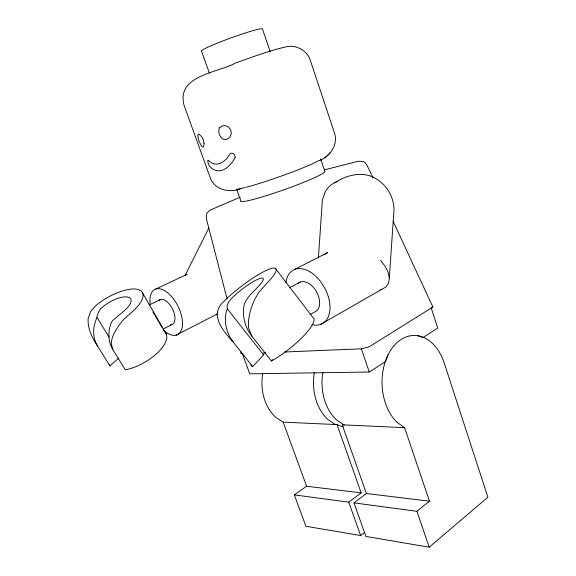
<?xml version="1.0" encoding="UTF-8"?>
<svg xmlns="http://www.w3.org/2000/svg" width="576" height="576" viewBox="0 0 576 576"><rect width="100%" height="100%" fill="white"/><g stroke="black" fill="none" stroke-linecap="round" stroke-linejoin="round"><path stroke-width="0.86" d="M320.4 324.511L385.963 286.97L388.548 283.169L389.326 278.258L393.624 214.898C395.899 200.045 387.698 184.766 374.479 177.833C361.649 171.014 346.392 175.219 334.807 182.7M318.398 258.048L322.387 199.966L325.058 192.269A34.668 25.452 65.9 0 1 337.147 181.822M118.836 357.991L109.937 365.954L97.495 345.938A25.884 21.694 -77.4 0 1 95.918 320.134C97.632 315.547 98.078 310.01 102.744 306.936A19.872 7.783 -30.1 0 1 127.354 296.993A19.872 7.783 -30.1 0 1 124.488 310.601L112.493 320.602L111.182 323.006A26.417 21.859 -77.6 0 0 112.73 349.344L125.237 369.727L127.44 369.41A32.508 14.09 -30.5 0 0 158.141 352.152A32.508 14.09 -30.5 0 0 165.067 332.273M242.417 353.758L241.15 353.498L241.416 352.656M388.03 354.881L385.625 361.512L369.259 372.017L249.761 373.824L242.366 353.758M275.22 268.222L312.595 317.088A39.262 9.67 -37.9 0 1 305.071 334.39A39.262 9.67 -37.9 0 1 273.881 359.597L271.346 360.965L251.784 336.089A32.112 25.79 69.8 0 1 244.289 304.438C246.694 297.562 252.475 292.637 257.371 287.496A23.738 4.399 -37.9 0 0 258.372 279.014A23.738 4.399 -37.9 0 0 231.818 298.166L228.809 301.802L227.117 305.244L227.34 308.858L226.289 311.652A31.255 25.474 69.8 0 0 233.525 342.461L252.684 366.624L263.556 354.859A23.414 5.76 -37.9 0 1 264.283 352.505M208.879 227.909L184.874 275.81L187.085 274.291L155.815 289.03M319.702 160.495C330.322 156.269 338.436 144.403 334.44 132.883L310.32 60.329C307.253 50.882 297.158 44.942 287.417 46.57C269.676 50.393 252.706 57.017 235.613 62.971C217.937 72.857 175.781 75.362 184.133 105.509L210.118 177.394C214.366 189.986 229.558 193.169 240.862 188.726M271.346 360.965L272.498 359.698M324.806 157.781L330.487 152.698M393.293 221.731L432.9 307.037L370.865 345.758L367.891 347.213L361.253 348.818M429.199 547.2L487.886 497.21L444.319 363.269A47.462 32.717 88.7 0 0 393.156 346.738A47.462 32.717 88.7 0 0 397.066 422.366L404.575 427.658L429.473 501.185L416.916 511.308L353.974 502.877L365.911 536.443L429.199 547.2L416.916 511.308M262.786 373.5A41.306 31.63 89.6 0 0 276.005 417.514L283.19 422.136L337.046 424.591L361.166 492.876L306.576 486.245L294.343 494.885L305.885 526.241L360.648 535.55L364.867 532.224M353.974 502.877L366.408 493.517L429.473 501.185M294.343 494.885L348.746 502.178L361.166 492.876M324.058 254.93L327.535 252.634L294.372 269.582M310.018 314.59L314.51 312.084A16.632 10.411 61.6 0 0 316.325 291.427A16.632 10.411 61.6 0 0 298.037 283.601M289.512 287.748L300.298 282.089M176.134 335.167L217.253 313.985M163.663 328.73L171.54 324.749M149.227 304.949L160.445 299.549M240.25 197.172L210.614 209.866L207.043 212.818L206.374 215.021L206.453 219.031L227.045 298.843M324.274 169.913L358.07 161.309L362.995 161.381L365.378 162.95L367.265 165.672L372.924 177.862M380.254 289.562L381.78 289.411M263.83 352.865L265.651 352.793M284.4 352.015L361.318 348.818L369.259 372.017M366.408 493.517L342.223 424.822L404.575 427.658M252.684 366.624L251.755 366.329A39.262 9.67 -37.9 0 1 250.999 364.781M418.032 335.772L422.942 337.565L437.738 328.068L431.172 307.829M337.046 424.591L337.392 424.822A44.042 32.227 89.2 0 0 343.21 426.694M335.678 424.742L327.989 419.594A43.956 32.213 89.2 0 1 314.309 372.708M344.311 425.138L336.593 419.94A44.388 32.292 89.1 0 1 322.906 372.197M233.525 342.461C226.498 334.613 218.678 326.239 217.188 315.367L217.181 315.295C217.102 309.902 219.758 305.201 223.603 301.601A39.816 7.38 -37.9 0 1 267.926 269.69A39.816 7.38 -37.9 0 1 266.472 283.694L258.653 292.464L254.167 300.557C250.394 309.319 247.486 318.766 248.789 328.378L251.784 336.089M227.34 308.858L263.556 354.859M380.621 260.374L385.243 266.443L388.21 272.549L389.326 278.258M152.957 312.019L154.404 314.251M109.289 364.954L109.937 365.954M97.495 345.938C92.059 337.946 87.595 328.63 88.114 318.73L90.619 311.429L95.674 305.741A33.314 13.061 -30.1 0 1 136.786 289.202A33.314 13.061 -30.1 0 1 132.134 311.89L124.322 318.722L119.462 324.634C115.488 330.35 111.557 336.535 111.305 343.678L112.73 349.344M154.886 314.993L162.007 327.614M97.214 317.779L109.21 337.406M142.646 293.054L166.284 334.116M432.533 306.274L432.9 307.037M283.19 422.136L306.576 486.245M348.746 502.178L360.648 535.55M236.635 189.101L240.754 200.635A44.705 3.694 -19.5 0 0 280.548 190.966A44.705 3.694 -19.5 0 0 324.9 171.533L320.659 158.954M209.354 73.058L201.629 51.228A32.508 2.282 -19.9 0 1 228.708 38.736A32.508 2.282 -19.9 0 1 262.411 28.836L270.216 51.797M240.703 351.763L241.15 353.498M158.854 300.535A13.817 7.157 63.4 0 1 172.786 309.564A13.817 7.157 63.4 0 1 170.244 324.878M150.142 303.948A25.301 13.111 63.4 0 1 165.55 291.218A25.301 13.111 63.4 0 1 182.484 325.073A25.301 13.111 63.4 0 1 163.03 329.71M319.046 160.38A44.82 3.118 -19.5 0 1 287.129 173.959A44.82 3.118 -19.5 0 1 245.887 187.358M244.886 187.618A44.82 3.118 -19.5 0 1 240.595 188.59M239.904 188.719A44.82 3.118 -19.5 0 1 237.931 189.007M285.869 282.679A30.463 19.073 61.6 0 1 308.455 270.986A30.463 19.073 61.6 0 1 329.926 305.33A30.463 19.073 61.6 0 1 312.106 324.648M204.026 143.251L203.71 146.023L203.011 147.182L201.823 146.556L198.929 141.206L197.762 135.317L198.317 134.165L199.627 134.705L201.665 136.699L203.278 139.831L204.026 143.251M219.542 127.786C217.57 131.99 219.528 137.39 223.682 139.428L227.002 139.298L229.824 137.311L231.257 134.042L230.904 130.37L228.859 127.282L225.677 125.618L222.214 125.82L219.542 127.786M235.087 157.716C230.911 165.089 223.006 174.197 213.682 169.517C210.312 167.868 207.756 164.398 207.756 160.574L208.166 160.164C216.526 168.703 225.734 161.827 230.278 153.432L232.15 153.187L233.914 154.037L235.008 155.729L235.087 157.716"/></g></svg>
